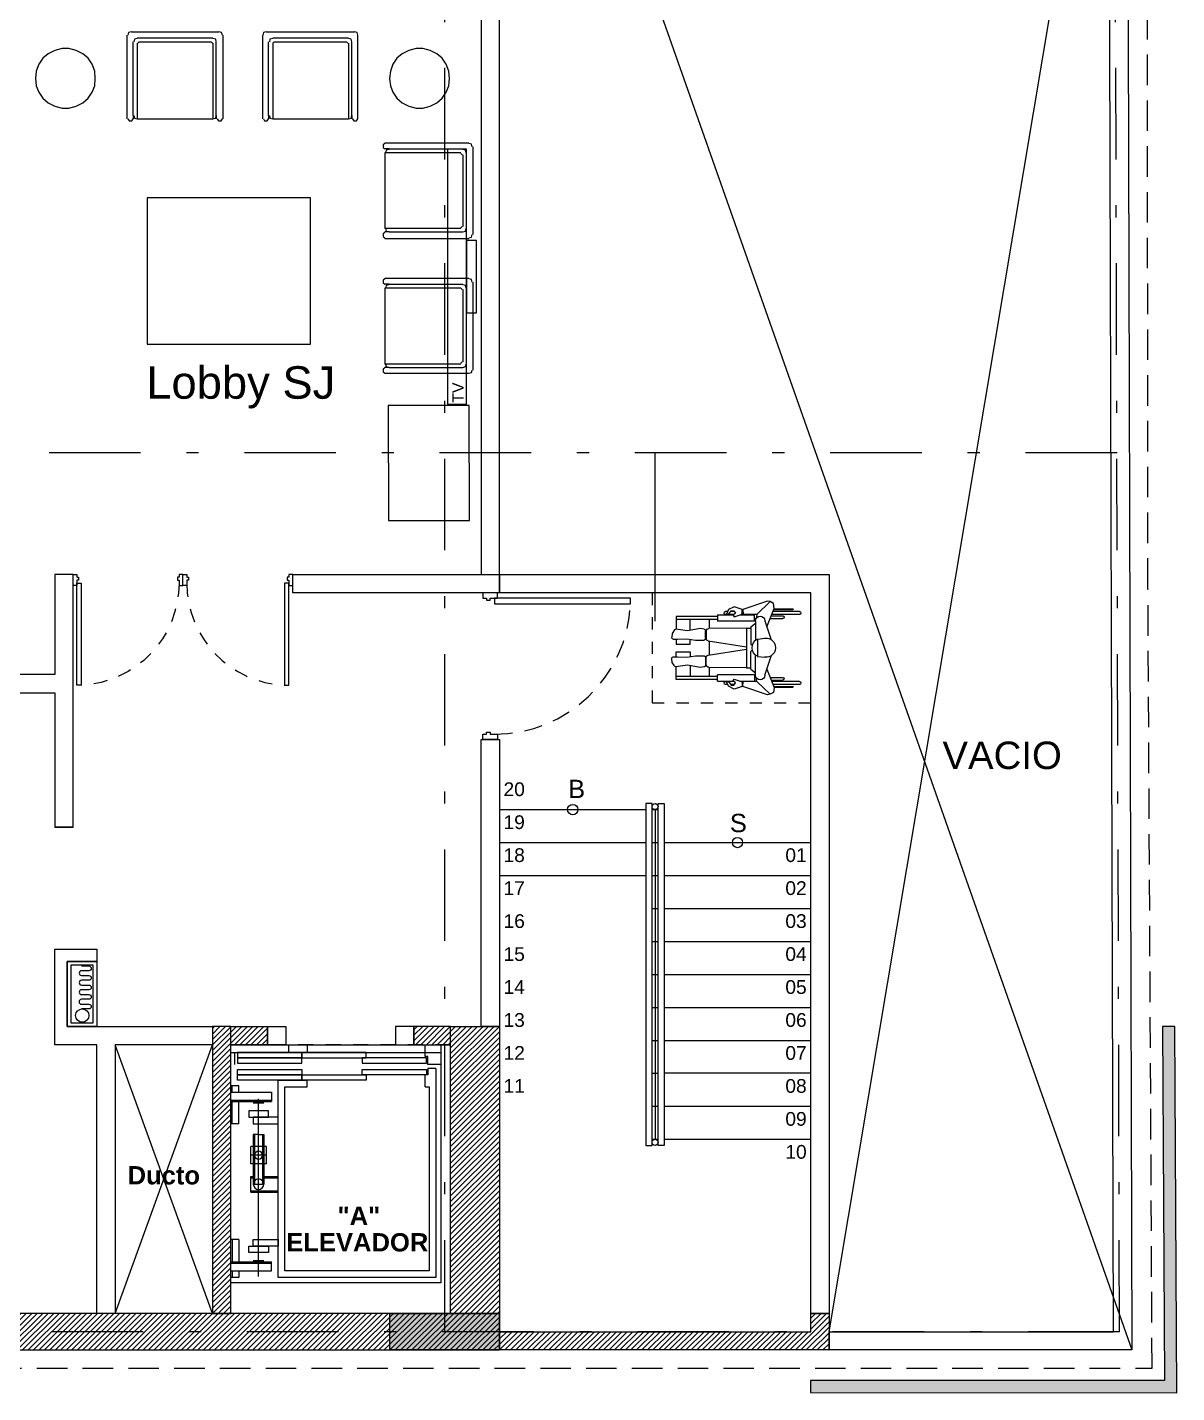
# Model space of a CAD drawing. Header units: millimetres. Extents: x -101 to 3415, y -52 to 1366.
# Drawn here: x 28.65 to 38.07, y 191.56 to 202.74 of the extents above; entities that cross this region are included whole.
import ezdxf
from ezdxf.enums import TextEntityAlignment as Align

# ---------------------------------------------------------------- set-up
doc = ezdxf.new("R2010")
doc.units = ezdxf.units.MM
for name, pattern in [('XR EJES SUPERIORES$0$DASHDOT2', [0.5, 0.25, -0.125, 0, -0.125]), ('XR LINDERO N$0$A-100a LALA IRAPUATO nave equipo$0$HIDDEN', [0.375, 0.25, -0.125]), ('XR N4$0$XR PB$0$HIDDEN', [0.375, 0.25, -0.125]), ('XR N4$0$XR PLANTA TIPO DE OFICINAS$0$CONTINUA', [0]), ('XR N4$0$XR PLANTA TIPO DE OFICINAS$0$HIDDEN', [0.375, 0.25, -0.125]), ('XR N4$0$XR PLANTA TIPO DE OFICINAS$0$HIDDEN2', [0.1875, 0.125, -0.0625])]:
    doc.linetypes.add(name, pattern=pattern)
for name, color, linetype in [('00_ARQ', 8, 'Continuous'), ('ARQ_MOBILIARIO', 8, 'Continuous'), ('Texto_Iluminación', 7, 'Continuous'), ('XR EJES SUPERIORES$0$A-EJES', 8, 'XR EJES SUPERIORES$0$DASHDOT2')]:
    doc.layers.add(name, color=color, linetype=linetype)
doc.styles.add('TÍTULO', font='arial.ttf', dxfattribs={"height": 0.19})
doc.styles.add('XR N4$0$Standard', font='arial.ttf')
doc.styles.add('XR N4$0$XR PB$0$Standard', font='arial.ttf')
doc.styles.add('XR N4$0$XR PB$0$XR PLANTA TIPO DE OFICINAS$0$TEXTO-ALB-100', font='arial.ttf', dxfattribs={"height": 0.15})
doc.styles.add('XR N4$0$XR PLANTA TIPO DE OFICINAS$0$estilo1', font='arialbd.ttf')
pattern_1 = [(45, (7.130205, 206.800287), (-0.02245064, 0.02245064), [])]
pattern_2 = [(45, (7.130196, 206.486354), (-0.02245064, 0.02245064), [])]

# ---------------------------------------------------------------- blocks, each defined once
blk = doc.blocks.new('XR EJES SUPERIORES')
at = {"layer": 'XR EJES SUPERIORES$0$A-EJES', "color": 251, "linetype": 'XR EJES SUPERIORES$0$DASHDOT2', "ltscale": 3}
for p, q in [((24.938, -14.74), (24.938, 2.657)), ((30.467, -14.74), (30.415, 2.657)), ((30.447, -7.541), (-2.865, -7.548)), ((30.467, -14.74), (-2.88, -14.741))]:
    blk.add_line(p, q, dxfattribs=at)
blk = doc.blocks.new('XR COLUMNAS SUPERIORES')
at = {"layer": '00_ARQ', "linetype": 'ByBlock'}
h = blk.add_hatch(color=256, dxfattribs=at)
h.dxf.hatch_style = 1
h.paths.add_polyline_path([(25.387, -14.89), (24.49, -14.89), (24.49, -14.59), (25.387, -14.59)])
blk.add_lwpolyline([(25.387, -14.89), (24.49, -14.89), (24.49, -14.59), (25.387, -14.59)], close=True, dxfattribs=at)
blk = doc.blocks.new('XR N4$0$XR PLANTA TIPO DE OFICINAS$0$Puerta1.00')
at = {"linetype": 'Continuous'}
for points in [[(405.3652, 465.9533), (405.3652, 466.8833), (405.3252, 466.8833), (405.3252, 465.9533)], [(405.3252, 465.8758), (405.3252, 465.9008), (405.3402, 465.9008), (405.3402, 465.9258), (405.3252, 465.9258), (405.3252, 465.9758), (405.2902, 465.9758), (405.2902, 465.8758)], [(406.2552, 465.8758), (406.2552, 465.9008), (406.2402, 465.9008), (406.2402, 465.9258), (406.2552, 465.9258), (406.2552, 465.9758), (406.2902, 465.9758), (406.2902, 465.8758)]]:
    blk.add_lwpolyline(points, close=True, dxfattribs=at)
at = {"linetype": 'XR N4$0$XR PLANTA TIPO DE OFICINAS$0$HIDDEN2'}
blk.add_arc((405.3236, 465.9527), 0.9315, 0.03827, 87.44364, dxfattribs=at)
blk = doc.blocks.new('XR N4$0$XR PLANTA TIPO DE OFICINAS$0$Ascensore-150x170')
for p, q in [((5.6124, -0.0772), (5.6124, -0.1334)), ((5.4812, -0.1522), (5.5656, -0.1522)), ((5.6124, -0.1334), (5.5656, -0.1334)), ((5.5656, -0.1334), (5.5656, -0.1522)), ((5.4812, -0.9959), (5.5281, -0.9959)), ((4.1656, -1.5397), (4.1656, -1.249)), ((4.1656, -1.249), (4.2312, -1.249)), ((4.2218, -1.5397), (4.2218, -1.249)), ((4.2312, -1.5397), (4.2312, -1.249)), ((4.7287, -1.3986), (4.7287, -1.2022)), ((4.7381, -1.3986), (4.7381, -1.2022)), ((4.8318, -1.3048), (4.8318, -1.2022)), ((4.8412, -1.3048), (4.8412, -1.2022)), ((5.3756, -1.5397), (5.3756, -1.249)), ((5.4412, -1.249), (5.3756, -1.249)), ((5.3849, -1.5397), (5.3849, -1.249)), ((5.4412, -1.5397), (5.4412, -1.249)), ((4.127, -1.3423), (5.3943, -1.3423)), ((4.2406, -1.3798), (4.2406, -1.3048)), ((5.1412, -1.3048), (4.7849, -1.3048)), ((4.7849, -1.3798), (4.7849, -1.3048)), ((5.1412, -1.3142), (4.7849, -1.3142)), ((4.9316, -1.2861), (5.0535, -1.2861)), ((4.9316, -1.2861), (4.9316, -1.3986)), ((4.9926, -1.2861), (4.9926, -1.3986)), ((5.0535, -1.2861), (5.0535, -1.3986)), ((5.1412, -1.3423), (5.1412, -1.3048)), ((5.1412, -1.3423), (5.1412, -1.3798)), ((5.3662, -1.3798), (5.3662, -1.3048)), ((4.7287, -1.3986), (4.8412, -1.3986)), ((5.1412, -1.3704), (4.7849, -1.3704)), ((5.1412, -1.3798), (4.7849, -1.3798)), ((4.8318, -1.3986), (4.8318, -1.3798)), ((4.8412, -1.3986), (4.8412, -1.3798)), ((4.9316, -1.3986), (5.0535, -1.3986)), ((4.1187, -1.4834), (4.1187, -1.5397)), ((4.1656, -1.4834), (4.1187, -1.4834)), ((4.1656, -1.5303), (4.1187, -1.5303)), ((4.3906, -1.4834), (4.2312, -1.4834)), ((4.3906, -1.5303), (4.2312, -1.5303)), ((4.3906, -1.4834), (4.3906, -1.5397)), ((5.2162, -1.4834), (5.2162, -1.5397)), ((5.2162, -1.4834), (5.3756, -1.4834)), ((5.2162, -1.5303), (5.3756, -1.5303)), ((5.4412, -1.4834), (5.4881, -1.4834)), ((5.4412, -1.5303), (5.4881, -1.5303)), ((5.4881, -1.4834), (5.4881, -1.5397)), ((5.6406, -1.5115), (5.7249, -1.5115))]:
    blk.add_line(p, q)
for points in [[(4.0812, -0.0397), (4.0812, -1.5397), (5.7249, -1.5397), (5.7249, -0.0397)], [(5.5656, -0.1428), (5.5656, -0.6022), (5.6031, -0.6022), (5.6031, -0.1428)], [(5.6874, -0.1428), (5.6874, -0.6022), (5.6499, -0.6022), (5.6499, -0.1428)], [(5.5281, -0.574), (5.5281, -1.0334), (5.5656, -1.0334), (5.5656, -0.574)], [(5.7249, -0.574), (5.7249, -1.0334), (5.6874, -1.0334), (5.6874, -0.574)], [(5.5281, -1.0334), (5.5281, -1.4928), (5.5656, -1.4928), (5.5656, -1.0334)], [(5.5656, -1.0334), (5.5656, -1.4928), (5.6031, -1.4928), (5.6031, -1.0334)], [(5.6874, -1.0334), (5.6874, -1.4928), (5.6499, -1.4928), (5.6499, -1.0334)], [(5.7249, -1.0334), (5.7249, -1.4928), (5.6874, -1.4928), (5.6874, -1.0334)], [(5.7249, -0.9959), (5.7249, -1.1272), (5.7812, -1.1272), (5.7812, -0.9959)], [(4.3437, -1.2022), (4.3437, -1.3798), (4.3906, -1.3798), (4.3906, -1.2022)], [(5.2631, -1.2022), (5.2631, -1.3798), (5.2162, -1.3798), (5.2162, -1.2022)], [(4.2968, -1.272), (4.2968, -1.4126), (4.3437, -1.4126), (4.3437, -1.272)], [(5.3099, -1.272), (5.3099, -1.4126), (5.2631, -1.4126), (5.2631, -1.272)]]:
    blk.add_lwpolyline(points, close=True)
for points in [[(5.6124, -0.0772), (5.5281, -0.0772), (4.1187, -0.0772), (4.1187, -1.2022), (5.5281, -1.2022), (5.5281, -0.9959)], [(5.6406, -0.1334), (5.6968, -0.1334), (5.6968, -0.1522), (5.7812, -0.1522), (5.7812, -0.0397), (5.6406, -0.0397), (5.6406, -0.1334)], [(5.4812, -0.1522), (5.4812, -0.124), (4.1656, -0.124), (4.1656, -1.1553), (5.4812, -1.1553), (5.4812, -0.9959)]]:
    blk.add_lwpolyline(points)
for centre, radius in [((4.7849, -1.3423), 0.0375), ((4.9926, -1.3423), 0.0281)]:
    blk.add_circle(centre, radius)
blk = doc.blocks.new('XR N4$0$XR PB$0$XR PLANTA TIPO DE OFICINAS$0$XREF PLANTA BAJA$0$XREF SOTANO 1$0$sn_dis_pl')
at = {"linetype": 'Continuous'}
for p, q in [((-0.544, 1.021), (-0.52, 1.021)), ((-0.544, 0.684), (-0.544, 1.021)), ((-0.52, 1.021), (-0.439, 1.021)), ((-0.52, 0.684), (-0.52, 1.021)), ((-0.428, 0.929), (-0.44, 1.024)), ((-0.434, 1.036), (-0.405, 1.055)), ((-0.405, 1.055), (-0.374, 1.058)), ((-0.36, 1.01), (-0.362, 0.935)), ((-0.36, 1.046), (-0.36, 1.01)), ((-0.36, 1.021), (-0.317, 1.021)), ((-0.317, 1.021), (-0.317, 0.907)), ((-0.256, 1.021), (-0.256, 0.907)), ((-0.213, 1.021), (-0.256, 1.021)), ((-0.213, 1.046), (-0.213, 1.01)), ((-0.213, 1.01), (-0.211, 0.935)), ((-0.168, 1.055), (-0.199, 1.058)), ((-0.139, 1.036), (-0.168, 1.055)), ((-0.145, 0.929), (-0.133, 1.024)), ((-0.053, 1.021), (-0.134, 1.021)), ((-0.029, 1.021), (-0.053, 1.021)), ((-0.053, 0.684), (-0.053, 1.021)), ((-0.029, 0.684), (-0.029, 1.021)), ((-0.433, 0.907), (-0.52, 0.907)), ((-0.445, 0.826), (-0.428, 0.929)), ((-0.362, 0.935), (-0.35, 0.862)), ((-0.317, 0.907), (-0.355, 0.907)), ((-0.256, 0.907), (-0.218, 0.907)), ((-0.211, 0.935), (-0.223, 0.862)), ((-0.128, 0.826), (-0.145, 0.929)), ((-0.14, 0.907), (-0.053, 0.907)), ((-0.44, 0.791), (-0.445, 0.826)), ((-0.351, 0.792), (-0.352, 0.788)), ((-0.35, 0.862), (-0.351, 0.792)), ((-0.223, 0.862), (-0.222, 0.792)), ((-0.222, 0.792), (-0.221, 0.788)), ((-0.133, 0.791), (-0.128, 0.826)), ((-0.557, 0.684), (-0.557, 0.554)), ((-0.557, 0.684), (-0.507, 0.684)), ((-0.52, 0.752), (-0.445, 0.752)), ((-0.507, 0.38), (-0.507, 0.684)), ((-0.448, 0.444), (-0.445, 0.755)), ((-0.364, 0.78), (-0.428, 0.78)), ((-0.425, 0.775), (-0.365, 0.776)), ((-0.344, 0.759), (-0.297, 0.444)), ((-0.343, 0.752), (-0.23, 0.752)), ((-0.229, 0.759), (-0.276, 0.444)), ((-0.209, 0.78), (-0.145, 0.78)), ((-0.148, 0.775), (-0.208, 0.776)), ((-0.125, 0.444), (-0.128, 0.755)), ((-0.128, 0.752), (-0.053, 0.752)), ((-0.016, 0.684), (-0.066, 0.684)), ((-0.066, 0.38), (-0.066, 0.684)), ((-0.016, 0.684), (-0.016, 0.554)), ((-0.624, 0.546), (-0.601, 0.592)), ((-0.601, 0.592), (-0.564, 0.608)), ((-0.562, 0.594), (-0.591, 0.572)), ((-0.591, 0.572), (-0.59, 0.548)), ((-0.585, 0.599), (-0.585, 0.616)), ((-0.585, 0.545), (-0.585, 0.576)), ((-0.564, 0.608), (-0.562, 0.594)), ((-0.561, 0.549), (-0.561, 0.616)), ((-0.012, 0.549), (-0.012, 0.616)), ((-0.009, 0.608), (-0.011, 0.594)), ((-0.011, 0.594), (0.018, 0.572)), ((0.027, 0.592), (-0.009, 0.608)), ((0.012, 0.599), (0.012, 0.616)), ((0.012, 0.545), (0.012, 0.576)), ((0.018, 0.572), (0.017, 0.548)), ((0.051, 0.546), (0.027, 0.592)), ((-0.67, 0.273), (-0.601, 0.474)), ((-0.601, 0.482), (-0.624, 0.546)), ((-0.564, 0.48), (-0.601, 0.482)), ((-0.601, 0.474), (-0.561, 0.473)), ((-0.59, 0.548), (-0.573, 0.535)), ((-0.573, 0.535), (-0.556, 0.555)), ((-0.542, 0.545), (-0.564, 0.48)), ((-0.561, 0.36), (-0.561, 0.488)), ((-0.557, 0.5), (-0.557, 0.38)), ((-0.556, 0.555), (-0.542, 0.545)), ((-0.017, 0.555), (-0.031, 0.545)), ((-0.031, 0.545), (-0.009, 0.48)), ((0, 0.535), (-0.017, 0.555)), ((-0.016, 0.5), (-0.016, 0.38)), ((-0.012, 0.36), (-0.012, 0.488)), ((0.028, 0.474), (-0.012, 0.473)), ((-0.009, 0.48), (0.028, 0.482)), ((0.017, 0.548), (0, 0.535)), ((0.028, 0.482), (0.051, 0.546)), ((0.097, 0.273), (0.028, 0.474)), ((-0.666, 0.251), (-0.561, 0.36)), ((-0.561, 0.36), (-0.529, 0.366)), ((-0.507, 0.38), (-0.557, 0.38)), ((-0.51, 0.371), (-0.35, 0.371)), ((-0.461, 0.41), (-0.489, 0.371)), ((-0.461, 0.41), (-0.314, 0.41)), ((-0.448, 0.444), (-0.448, 0.41)), ((-0.448, 0.444), (-0.125, 0.444)), ((-0.359, 0.356), (-0.367, 0.291)), ((-0.359, 0.356), (-0.218, 0.356)), ((-0.307, 0.398), (-0.314, 0.41)), ((-0.266, 0.398), (-0.259, 0.41)), ((-0.112, 0.41), (-0.259, 0.41)), ((-0.063, 0.371), (-0.223, 0.371)), ((-0.218, 0.356), (-0.211, 0.291)), ((-0.125, 0.444), (-0.125, 0.41)), ((-0.112, 0.41), (-0.084, 0.371)), ((-0.066, 0.38), (-0.016, 0.38)), ((-0.012, 0.36), (-0.044, 0.366)), ((0.093, 0.251), (-0.012, 0.36)), ((-0.666, 0.251), (-0.67, 0.273)), ((-0.651, 0.225), (-0.666, 0.251)), ((-0.609, 0.218), (-0.651, 0.225)), ((-0.461, 0.28), (-0.609, 0.218)), ((-0.585, 0.012), (-0.585, 0.228)), ((-0.561, 0.012), (-0.561, 0.238)), ((-0.549, 0.243), (-0.549, 0.148)), ((-0.527, 0.252), (-0.527, 0.148)), ((-0.51, 0.296), (-0.354, 0.244)), ((-0.063, 0.296), (-0.219, 0.244)), ((-0.112, 0.28), (0.036, 0.218)), ((-0.046, 0.252), (-0.046, 0.148)), ((-0.024, 0.243), (-0.024, 0.148)), ((-0.012, 0.012), (-0.012, 0.238)), ((0.012, 0.012), (0.012, 0.228)), ((0.036, 0.218), (0.078, 0.225)), ((0.078, 0.225), (0.093, 0.251)), ((0.093, 0.251), (0.097, 0.273)), ((-0.607, 0.218), (-0.607, 0.065)), ((-0.602, 0.22), (-0.602, 0.065)), ((0.029, 0.22), (0.029, 0.065)), ((0.033, 0.218), (0.033, 0.065))]:
    blk.add_line(p, q, dxfattribs=at)
for centre, radius, start, end in [((-0.428, 1.026), 0.0123, 121.7078, 187.2641), ((-0.372, 1.046), 0.0123, 0.7644, 95.9609), ((-0.201, 1.046), 0.0123, 84.0391, 179.2356), ((-0.145, 1.026), 0.0123, 352.7359, 58.2922), ((-0.428, 0.792), 0.0123, 187.318, 270), ((-0.364, 0.792), 0.0123, 270, 341.0652), ((-0.209, 0.792), 0.0123, 198.9348, 270), ((-0.145, 0.792), 0.0123, 270, 352.682), ((-0.425, 0.755), 0.0204, 91.0603, 179.4667), ((-0.365, 0.756), 0.0204, 8.521, 91.0603), ((-0.208, 0.756), 0.0204, 88.9397, 171.479), ((-0.149, 0.755), 0.0204, 0.5333, 88.9397), ((-0.573, 0.616), 0.0123, 0, 180), ((0, 0.616), 0.0123, 0, 180), ((-0.51, 0.333), 0.0374, 90, 270), ((-0.289, 0.322), 0.0782, 25.8604, 154.1396), ((-0.063, 0.333), 0.0374, 270, 90), ((-0.289, 0.285), 0.0782, 171.4259, 8.5741), ((-0.538, 0.148), 0.011, 180, 360), ((-0.035, 0.148), 0.011, 180, 0), ((-0.604, 0.065), 0.00204, 180, 0), ((-0.573, 0.012), 0.0123, 180, 0), ((0, 0.012), 0.0123, 180, 0), ((0.031, 0.065), 0.00204, 180, 0)]:
    blk.add_arc(centre, radius, start, end, dxfattribs=at)

msp = doc.modelspace()

# ---------------------------------------------------------------- hatches: boundary and pattern name
at = {"layer": '00_ARQ', "ltscale": 2}
h = msp.add_hatch(dxfattribs=at)
h.set_pattern_fill('LINE', color=8, scale=0.01, angle=45, style=0)
h.set_pattern_definition(pattern_1)
h.paths.add_polyline_path([(30.315, 192.21), (30.315, 194.56), (30.165, 194.56), (30.165, 192.21)])
h = msp.add_hatch(dxfattribs=at)
h.set_pattern_fill('LINE', color=8, scale=0.01, angle=45, style=0)
h.set_pattern_definition(pattern_2)
h.paths.add_polyline_path([(30.616, 194.41), (30.315, 194.41), (30.315, 194.56), (30.616, 194.56)])
h = msp.add_hatch(dxfattribs=at)
h.set_pattern_fill('LINE', color=8, scale=0.01, angle=45, style=0)
h.set_pattern_definition(pattern_2)
h.paths.add_polyline_path([(31.816, 194.41), (32.117, 194.41), (32.117, 194.56), (31.816, 194.56)])
h = msp.add_hatch(dxfattribs=at)
h.set_pattern_fill('LINE', color=8, scale=0.01, angle=45, style=0)
h.set_pattern_definition(pattern_1)
h.paths.add_polyline_path([(32.517, 194.56), (32.517, 192.21), (32.117, 192.21), (32.117, 194.56)])
at = {"layer": '00_ARQ'}
msp.add_hatch(color=256, dxfattribs=at).paths.add_polyline_path([(37.949, 194.56), (37.965, 191.66), (35.065, 191.661), (35.065, 191.561), (38.065, 191.56), (38.049, 194.56)])
h = msp.add_hatch(dxfattribs=at)
h.set_pattern_fill('ANSI31', color=8, scale=0.01)
h.set_pattern_definition(pattern_1)
h.paths.add_polyline_path([(32.517, 192.21), (11.907, 192.21), (11.907, 191.91), (32.517, 191.91)])
h = msp.add_hatch(dxfattribs=at)
h.set_pattern_fill('ANSI31', color=8, scale=0.01)
h.set_pattern_definition(pattern_1)
h.paths.add_polyline_path([(32.517, 192.06), (35.067, 192.06), (35.067, 192.21), (35.217, 192.21), (35.217, 191.91), (32.517, 191.91)])

# ---------------------------------------------------------------- linework, layer by layer
at = {"layer": '00_ARQ', "linetype": 'Continuous'}
for p, q in [((32.517, 206.607), (37.698, 191.91)), ((35.217, 192.06), (37.656, 206.607))]:
    msp.add_line(p, q, dxfattribs=at)
at = {"layer": '00_ARQ'}
for p, q in [((32.517, 196.336), (33.717, 196.336)), ((33.767, 196.336), (33.817, 196.336)), ((33.792, 196.336), (33.792, 193.636)), ((32.517, 196.066), (33.717, 196.066)), ((33.767, 196.066), (33.817, 196.066)), ((33.867, 196.066), (35.067, 196.066)), ((32.517, 195.796), (33.717, 195.796)), ((33.767, 195.796), (33.817, 195.796)), ((33.867, 195.796), (35.067, 195.796)), ((33.767, 195.526), (33.817, 195.526)), ((33.867, 195.526), (35.067, 195.526)), ((33.767, 195.256), (33.817, 195.256)), ((33.867, 195.256), (35.067, 195.256)), ((33.767, 194.986), (33.817, 194.986)), ((33.867, 194.986), (35.067, 194.986)), ((33.767, 194.716), (33.817, 194.716)), ((33.867, 194.716), (35.067, 194.716)), ((33.767, 194.446), (33.817, 194.446)), ((33.867, 194.446), (35.067, 194.446)), ((33.767, 194.176), (33.817, 194.176)), ((35.067, 194.176), (33.867, 194.176)), ((33.767, 193.906), (33.817, 193.906)), ((33.867, 193.906), (35.067, 193.906)), ((33.767, 193.636), (33.817, 193.636)), ((33.767, 193.636), (33.817, 193.636)), ((33.867, 193.636), (35.067, 193.636))]:
    msp.add_line(p, q, dxfattribs=at)
at = {"layer": '00_ARQ', "ltscale": 2}
for p, q in [((29.024, 196.193), (28.874, 196.193)), ((30.315, 194.41), (32.117, 194.41))]:
    msp.add_line(p, q, dxfattribs=at)
at = {"layer": '00_ARQ', "ltscale": 0.8}
for p, q in [((30.165, 192.21), (29.368, 194.41)), ((29.368, 192.21), (30.165, 194.41))]:
    msp.add_line(p, q, dxfattribs=at)
at = {"layer": '00_ARQ', "linetype": 'XR N4$0$XR PLANTA TIPO DE OFICINAS$0$HIDDEN', "ltscale": 0.5}
msp.add_line((32.117, 194.41), (30.315, 194.41), dxfattribs=at)
at = {"layer": '00_ARQ', "ltscale": 3}
msp.add_line((29.215, 192.792), (29.215, 192.21), dxfattribs=at)
at = {"layer": '00_ARQ', "linetype": 'XR LINDERO N$0$A-100a LALA IRAPUATO nave equipo$0$HIDDEN'}
msp.add_lwpolyline([(7.099, 191.76), (13.895, 191.762), (26.852, 191.762), (37.864, 191.76), (37.83, 198.144), (37.821, 206.757), (26.435, 206.765), (17.162, 206.769), (9.673, 206.772), (7.13, 206.8), (7.099, 191.76)], dxfattribs=at)
at = {"layer": '00_ARQ', "ltscale": 2}
for points in [[(35.217, 192.06), (37.547, 192.06), (37.506, 206.457), (32.517, 206.457), (32.517, 206.607), (37.656, 206.607), (37.698, 191.91), (35.217, 191.91)], [(30.824, 198.261), (32.517, 198.261), (32.517, 198.111), (30.824, 198.111)], [(32.517, 198.261), (35.217, 198.261), (35.217, 192.21), (35.067, 192.21), (35.067, 198.111), (32.517, 198.111)], [(32.517, 194.56), (32.367, 194.56), (32.367, 196.91), (32.367, 196.91), (32.367, 196.91), (32.517, 196.91)], [(29.218, 192.21), (29.218, 194.41), (28.874, 194.41), (28.874, 195.193), (29.218, 195.193), (29.218, 195.093), (28.974, 195.093), (28.974, 194.56), (30.165, 194.56), (30.165, 194.56), (30.165, 194.56), (30.165, 194.41), (29.368, 194.41), (29.368, 192.21)], [(30.315, 192.21), (30.315, 194.56), (30.165, 194.56), (30.165, 192.21)], [(30.616, 194.41), (30.315, 194.41), (30.315, 194.56), (30.616, 194.56)], [(30.616, 194.56), (30.766, 194.56), (30.766, 194.41), (30.616, 194.41)], [(31.816, 194.56), (31.666, 194.56), (31.666, 194.41), (31.816, 194.41)], [(31.816, 194.41), (32.117, 194.41), (32.117, 194.56), (31.816, 194.56)]]:
    msp.add_lwpolyline(points, close=True, dxfattribs=at)
at = {"layer": '00_ARQ'}
for points in [[(32.517, 206.307), (32.367, 206.307), (32.367, 198.261), (32.517, 198.261)], [(37.949, 194.56), (37.965, 191.66), (35.065, 191.661), (35.065, 191.561), (38.065, 191.56), (38.049, 194.56)], [(32.517, 192.21), (11.907, 192.21), (11.907, 191.91), (32.517, 191.91)], [(32.517, 192.06), (35.067, 192.06), (35.067, 192.21), (35.217, 192.21), (35.217, 191.91), (32.517, 191.91)]]:
    msp.add_lwpolyline(points, close=True, dxfattribs=at)
at = {"layer": '00_ARQ', "ltscale": 2}
for points in [[(33.792, 197.88), (33.792, 199.26)], [(26.342, 194.06), (26.342, 197.293), (28.874, 197.293), (28.874, 196.193), (29.024, 196.193), (29.024, 198.261), (28.874, 198.261), (28.874, 197.443), (26.192, 197.443), (26.192, 192.21), (26.342, 192.21), (26.342, 193.91), (27.974, 193.91), (27.974, 196.293), (27.824, 196.293), (27.824, 194.06), (26.342, 194.06)], [(32.517, 194.56), (32.517, 192.21), (32.117, 192.21), (32.117, 194.56), (32.517, 194.56)]]:
    msp.add_lwpolyline(points, dxfattribs=at)
at = {"layer": '00_ARQ', "linetype": 'XR N4$0$XR PB$0$HIDDEN', "ltscale": 0.25}
msp.add_lwpolyline([(33.767, 198.111), (33.767, 197.211), (35.067, 197.211), (35.067, 197.211)], dxfattribs=at)
at = {"layer": '00_ARQ', "linetype": 'Continuous'}
for points in [[(33.717, 193.586), (33.767, 193.586), (33.767, 196.386), (33.717, 196.386), (33.717, 193.586)], [(33.867, 196.386), (33.867, 193.586), (33.817, 193.586), (33.817, 196.386), (33.867, 196.386)]]:
    msp.add_lwpolyline(points, dxfattribs=at)
at = {"layer": '00_ARQ', "linetype": 'XR N4$0$XR PLANTA TIPO DE OFICINAS$0$CONTINUA'}
for points in [[(28.974, 195.093), (29.218, 195.093), (29.218, 194.56), (28.974, 194.56)], [(29.188, 195.063), (29.004, 195.063), (29.004, 194.59), (29.188, 194.59)]]:
    msp.add_lwpolyline(points, close=True, dxfattribs=at)
msp.add_lwpolyline([(29.093, 195.055), (29.153, 195.055, -1), (29.153, 195.016), (29.093, 195.016, 1), (29.093, 194.977), (29.153, 194.977, -1), (29.153, 194.938), (29.093, 194.938, 1), (29.093, 194.899), (29.153, 194.899, -1), (29.153, 194.86), (29.093, 194.86, 1), (29.093, 194.821), (29.153, 194.821, -1), (29.153, 194.782), (29.093, 194.782, 1), (29.093, 194.742), (29.153, 194.742, -1), (29.153, 194.703), (29.093, 194.703)], format="xyb", dxfattribs=at)
at = {"layer": '00_ARQ'}
msp.add_lwpolyline([(35.065, 191.561), (38.065, 191.56), (38.049, 194.56)], dxfattribs=at)
for centre in [(33.117, 196.336), (34.467, 196.066)]:
    msp.add_circle(centre, 0.0423, dxfattribs=at)
at = {"layer": '00_ARQ', "linetype": 'Continuous'}
for centre in [(33.792, 196.361), (33.792, 193.611)]:
    msp.add_circle(centre, 0.025, dxfattribs=at)
at = {"layer": '00_ARQ', "linetype": 'XR N4$0$XR PLANTA TIPO DE OFICINAS$0$CONTINUA'}
msp.add_circle((29.099, 194.649), 0.0543, dxfattribs=at)
at = {"layer": 'ARQ_MOBILIARIO'}
for p, q in [((29.468, 201.993), (29.468, 202.679)), ((29.479, 202.701), (29.473, 202.679)), ((29.501, 202.706), (29.479, 202.701)), ((29.501, 202.706), (30.219, 202.706)), ((29.528, 202.646), (29.522, 202.625)), ((29.55, 202.652), (29.528, 202.646)), ((29.55, 202.657), (30.17, 202.657)), ((30.192, 202.646), (30.17, 202.652)), ((30.197, 202.625), (30.192, 202.646)), ((30.241, 202.701), (30.219, 202.706)), ((30.247, 202.679), (30.241, 202.701)), ((30.252, 201.993), (30.252, 202.679)), ((30.583, 202.701), (30.577, 202.679)), ((30.577, 201.993), (30.577, 202.679)), ((30.605, 202.706), (30.583, 202.701)), ((30.605, 202.706), (31.329, 202.706)), ((30.637, 202.646), (30.632, 202.625)), ((30.659, 202.652), (30.637, 202.646)), ((30.659, 202.657), (31.279, 202.657)), ((31.301, 202.646), (31.279, 202.652)), ((31.307, 202.625), (31.301, 202.646)), ((31.35, 202.701), (31.329, 202.706)), ((31.356, 202.679), (31.35, 202.701)), ((31.356, 201.993), (31.356, 202.679)), ((28.82, 202.527), (28.776, 202.489)), ((28.874, 202.554), (28.82, 202.527)), ((28.934, 202.57), (28.874, 202.554)), ((28.989, 202.57), (28.934, 202.57)), ((29.049, 202.554), (28.989, 202.57)), ((29.103, 202.527), (29.049, 202.554)), ((29.147, 202.489), (29.103, 202.527)), ((29.517, 202.02), (29.517, 202.625)), ((29.55, 202.614), (29.55, 201.993)), ((29.566, 202.625), (29.555, 202.614)), ((29.566, 202.625), (30.154, 202.625)), ((30.165, 202.614), (30.154, 202.625)), ((30.17, 202.614), (30.17, 201.993)), ((30.197, 202.02), (30.197, 202.625)), ((30.626, 202.02), (30.626, 202.625)), ((30.67, 202.625), (30.659, 202.614)), ((30.659, 202.614), (30.659, 201.993)), ((30.67, 202.625), (31.263, 202.625)), ((31.274, 202.614), (31.263, 202.625)), ((31.279, 202.614), (31.279, 201.993)), ((31.307, 202.02), (31.307, 202.625)), ((31.721, 202.527), (31.677, 202.489)), ((31.775, 202.554), (31.721, 202.527)), ((31.835, 202.57), (31.775, 202.554)), ((31.889, 202.57), (31.835, 202.57)), ((31.949, 202.554), (31.889, 202.57)), ((32.004, 202.527), (31.949, 202.554)), ((32.047, 202.489), (32.004, 202.527)), ((28.744, 202.44), (28.722, 202.385)), ((28.776, 202.489), (28.744, 202.44)), ((29.179, 202.44), (29.147, 202.489)), ((29.201, 202.385), (29.179, 202.44)), ((31.644, 202.44), (31.623, 202.385)), ((31.677, 202.489), (31.644, 202.44)), ((32.08, 202.44), (32.047, 202.489)), ((32.102, 202.385), (32.08, 202.44)), ((28.722, 202.385), (28.717, 202.325)), ((28.717, 202.325), (28.722, 202.265)), ((28.717, 202.325), (28.717, 202.325)), ((29.206, 202.325), (29.201, 202.385)), ((29.201, 202.265), (29.206, 202.325)), ((31.623, 202.385), (31.617, 202.325)), ((31.617, 202.325), (31.623, 202.265)), ((31.617, 202.325), (31.617, 202.325)), ((32.107, 202.325), (32.102, 202.385)), ((32.102, 202.265), (32.107, 202.325)), ((28.722, 202.265), (28.744, 202.211)), ((28.744, 202.211), (28.776, 202.162)), ((29.147, 202.162), (29.179, 202.211)), ((29.179, 202.211), (29.201, 202.265)), ((31.623, 202.265), (31.644, 202.211)), ((31.644, 202.211), (31.677, 202.162)), ((32.047, 202.162), (32.08, 202.211)), ((32.08, 202.211), (32.102, 202.265)), ((28.776, 202.162), (28.82, 202.124)), ((28.82, 202.124), (28.874, 202.096)), ((28.874, 202.096), (28.934, 202.08)), ((28.934, 202.08), (28.989, 202.08)), ((28.989, 202.08), (29.049, 202.096)), ((29.049, 202.096), (29.103, 202.124)), ((29.103, 202.124), (29.147, 202.162)), ((31.677, 202.162), (31.721, 202.124)), ((31.721, 202.124), (31.775, 202.096)), ((31.775, 202.096), (31.835, 202.08)), ((31.835, 202.08), (31.889, 202.08)), ((31.889, 202.08), (31.949, 202.096)), ((31.949, 202.096), (32.004, 202.124)), ((32.004, 202.124), (32.047, 202.162)), ((29.473, 201.993), (29.484, 201.977)), ((29.484, 201.977), (29.506, 201.977)), ((29.506, 201.977), (29.517, 201.993)), ((29.517, 202.02), (29.517, 201.993)), ((29.522, 202.02), (29.528, 201.998)), ((29.528, 201.998), (29.55, 201.993)), ((29.55, 201.993), (30.17, 201.993)), ((30.17, 201.993), (30.192, 201.998)), ((30.192, 201.998), (30.197, 202.02)), ((30.197, 202.02), (30.197, 201.993)), ((30.203, 201.993), (30.214, 201.977)), ((30.214, 201.977), (30.236, 201.977)), ((30.236, 201.977), (30.247, 201.993)), ((30.583, 201.993), (30.593, 201.977)), ((30.593, 201.977), (30.615, 201.977)), ((30.615, 201.977), (30.626, 201.993)), ((30.626, 202.02), (30.626, 201.993)), ((30.632, 202.02), (30.637, 201.998)), ((30.637, 201.998), (30.659, 201.993)), ((30.659, 201.993), (31.279, 201.993)), ((31.279, 201.993), (31.301, 201.998)), ((31.301, 201.998), (31.307, 202.02)), ((31.307, 202.02), (31.307, 201.993)), ((31.312, 201.993), (31.323, 201.977)), ((31.323, 201.977), (31.345, 201.977)), ((31.345, 201.977), (31.356, 201.993)), ((31.579, 201.792), (31.563, 201.781)), ((31.563, 201.781), (31.563, 201.759)), ((31.563, 201.759), (31.579, 201.748)), ((31.579, 201.797), (32.265, 201.797)), ((31.612, 201.748), (31.579, 201.748)), ((31.59, 201.737), (31.584, 201.715)), ((31.612, 201.743), (31.59, 201.737)), ((31.612, 201.748), (32.216, 201.748)), ((32.238, 201.737), (32.216, 201.743)), ((32.244, 201.715), (32.238, 201.737)), ((32.287, 201.786), (32.265, 201.792)), ((32.292, 201.764), (32.287, 201.786)), ((32.298, 201.764), (32.298, 201.046)), ((31.579, 201.715), (31.579, 201.095)), ((32.2, 201.715), (31.579, 201.715)), ((32.211, 201.699), (32.2, 201.71)), ((32.216, 201.699), (32.216, 201.111)), ((32.244, 201.715), (32.244, 201.095)), ((32.2, 201.095), (31.579, 201.095)), ((31.612, 201.067), (31.579, 201.067)), ((31.584, 201.095), (31.59, 201.073)), ((31.59, 201.073), (31.612, 201.067)), ((31.612, 201.067), (32.216, 201.067)), ((32.2, 201.1), (32.211, 201.111)), ((32.216, 201.067), (32.238, 201.073)), ((32.238, 201.073), (32.244, 201.095)), ((31.579, 201.062), (31.563, 201.051)), ((31.563, 201.051), (31.563, 201.029)), ((31.563, 201.029), (31.579, 201.018)), ((31.579, 201.013), (32.265, 201.013)), ((32.265, 201.018), (32.287, 201.024)), ((32.287, 201.024), (32.292, 201.046)), ((31.579, 200.682), (31.563, 200.671)), ((31.563, 200.671), (31.563, 200.65)), ((31.563, 200.65), (31.579, 200.639)), ((31.579, 200.688), (32.265, 200.688)), ((31.612, 200.639), (31.579, 200.639)), ((31.59, 200.628), (31.584, 200.606)), ((31.612, 200.633), (31.59, 200.628)), ((31.612, 200.639), (32.216, 200.639)), ((32.238, 200.628), (32.216, 200.633)), ((32.244, 200.606), (32.238, 200.628)), ((32.287, 200.677), (32.265, 200.682)), ((32.292, 200.655), (32.287, 200.677)), ((32.298, 200.655), (32.298, 199.936)), ((31.579, 200.606), (31.579, 199.985)), ((32.2, 200.606), (31.579, 200.606)), ((32.211, 200.595), (32.2, 200.606)), ((32.216, 200.595), (32.216, 200.002)), ((32.244, 200.606), (32.244, 199.985)), ((31.579, 199.953), (31.563, 199.942)), ((32.2, 199.985), (31.579, 199.985)), ((31.612, 199.958), (31.579, 199.958)), ((31.584, 199.985), (31.59, 199.964)), ((31.59, 199.964), (31.612, 199.958)), ((31.612, 199.958), (32.216, 199.958)), ((32.2, 199.991), (32.211, 200.002)), ((32.216, 199.958), (32.238, 199.964)), ((32.238, 199.964), (32.244, 199.985)), ((31.563, 199.942), (31.563, 199.92)), ((31.563, 199.92), (31.579, 199.909)), ((31.579, 199.909), (32.265, 199.909)), ((32.265, 199.909), (32.287, 199.915)), ((32.287, 199.915), (32.292, 199.936))]:
    msp.add_line(p, q, dxfattribs=at)
for points in [[(30.969, 200.147), (30.969, 201.345), (29.63, 201.345), (29.63, 200.147), (29.63, 200.147)], [(32.269, 199.646), (31.605, 199.646), (31.608, 198.703), (32.272, 198.703), (32.272, 198.703)]]:
    msp.add_lwpolyline(points, close=True, dxfattribs=at)
at = {"layer": 'Texto_Iluminación', "ltscale": 0.3}
for points in [[(32.246, 199.656), (32.246, 201.744), (32.092, 201.744), (32.092, 199.656)], [(32.246, 200.996), (32.246, 200.405), (32.329, 200.405), (32.329, 200.996)]]:
    msp.add_lwpolyline(points, close=True, dxfattribs=at)

# ---------------------------------------------------------------- block references
at = {"layer": '00_ARQ'}
for name in ['XR EJES SUPERIORES', 'XR COLUMNAS SUPERIORES']:
    msp.add_blockref(name, (7.13, 206.8), dxfattribs=at)
at = {"layer": '00_ARQ', "extrusion": (0, 0, -1), "rotation": 180}
for p, xscale, yscale, zscale in [((335.738, 617.549), 0.9000000533275636, 0.9000000533275636, -0.9000000533275637), ((-395.585, 617.549), -0.9000000533275667, 0.900000053327564, -0.9000000533275667)]:
    msp.add_blockref('XR N4$0$XR PLANTA TIPO DE OFICINAS$0$Puerta1.00', p, dxfattribs=dict(at, xscale=xscale, yscale=yscale, zscale=zscale))
at = {"layer": '00_ARQ', "color": 4, "xscale": 1.20000000000033, "yscale": 1.20000000000033, "zscale": 1.20000000000033, "rotation": 270}
msp.add_blockref('XR N4$0$XR PLANTA TIPO DE OFICINAS$0$Puerta1.00', (-526.669, 684.459), dxfattribs=at)
at = {"layer": '00_ARQ', "xscale": -1, "rotation": 90.00000169599183}
msp.add_blockref('XR N4$0$XR PB$0$XR PLANTA TIPO DE OFICINAS$0$XREF PLANTA BAJA$0$XREF SOTANO 1$0$sn_dis_pl', (34.986, 197.373), dxfattribs=at)
at = {"layer": '00_ARQ', "ltscale": 3, "extrusion": (0, 0, -1), "xscale": 1.147058759205947, "yscale": 1.147058759205947, "zscale": -1.147058759205947, "rotation": 90}
msp.add_blockref('XR N4$0$XR PLANTA TIPO DE OFICINAS$0$Ascensore-150x170', (-32.083, 187.779), dxfattribs=at)

# ---------------------------------------------------------------- texts
at = {"layer": '00_ARQ', "ltscale": 0.3, "style": 'TÍTULO'}
msp.add_text('Lobby SJ', height=0.266, dxfattribs=at).set_placement((29.623, 199.701, 1.014))
at = {"layer": '00_ARQ', "style": 'XR N4$0$XR PLANTA TIPO DE OFICINAS$0$estilo1'}
for s, p in [('Ducto', (29.767, 193.266)), ('"A"', (31.365, 192.934)), ('ELEVADOR', (31.352, 192.717))]:
    msp.add_text(s, height=0.15, dxfattribs=at).set_placement(p, align=Align.CENTER)
at = {"layer": '00_ARQ'}
for s, width, insert, char_height, attachment_point, style in [('VACIO', 2.35208, (36.635, 196.779), 0.225, 5, 'XR N4$0$Standard'), ('20', 0.21412, (32.55, 196.559), 0.1125, 1, 'XR N4$0$XR PB$0$Standard'), ('19', 0.21412, (32.55, 196.289), 0.1125, 1, 'XR N4$0$XR PB$0$Standard'), ('18', 0.21412, (32.55, 196.019), 0.1125, 1, 'XR N4$0$XR PB$0$Standard'), ('01', 0.21412, (34.859, 196.019), 0.1125, 1, 'XR N4$0$XR PB$0$Standard'), ('17', 0.21412, (32.55, 195.749), 0.1125, 1, 'XR N4$0$XR PB$0$Standard'), ('02', 0.21412, (34.859, 195.749), 0.1125, 1, 'XR N4$0$XR PB$0$Standard'), ('16', 0.21412, (32.55, 195.479), 0.1125, 1, 'XR N4$0$XR PB$0$Standard'), ('03', 0.21412, (34.859, 195.479), 0.1125, 1, 'XR N4$0$XR PB$0$Standard'), ('15', 0.21412, (32.55, 195.209), 0.1125, 1, 'XR N4$0$XR PB$0$Standard'), ('04', 0.21412, (34.859, 195.209), 0.1125, 1, 'XR N4$0$XR PB$0$Standard'), ('14', 0.21412, (32.55, 194.939), 0.1125, 1, 'XR N4$0$XR PB$0$Standard'), ('05', 0.21412, (34.859, 194.939), 0.1125, 1, 'XR N4$0$XR PB$0$Standard'), ('13', 0.21412, (32.55, 194.669), 0.1125, 1, 'XR N4$0$XR PB$0$Standard'), ('06', 0.21412, (34.859, 194.669), 0.1125, 1, 'XR N4$0$XR PB$0$Standard'), ('12', 0.21412, (32.55, 194.399), 0.1125, 1, 'XR N4$0$XR PB$0$Standard'), ('07', 0.21412, (34.859, 194.399), 0.1125, 1, 'XR N4$0$XR PB$0$Standard'), ('11', 0.21412, (32.55, 194.129), 0.1125, 1, 'XR N4$0$XR PB$0$Standard'), ('08', 0.21412, (34.859, 194.129), 0.1125, 1, 'XR N4$0$XR PB$0$Standard'), ('09', 0.21412, (34.859, 193.859), 0.1125, 1, 'XR N4$0$XR PB$0$Standard'), ('10', 0.21412, (34.859, 193.589), 0.1125, 1, 'XR N4$0$XR PB$0$Standard')]:
    msp.add_mtext_dynamic_manual_height_columns(s, width=width, gutter_width=12.5, heights=[0], dxfattribs=dict(at, insert=insert, char_height=char_height, attachment_point=attachment_point, style=style))
at = {"layer": '00_ARQ', "char_height": 0.15, "width": 0.58833, "attachment_point": 7, "rotation": 0.0007, "style": 'XR N4$0$XR PB$0$XR PLANTA TIPO DE OFICINAS$0$TEXTO-ALB-100'}
for s, insert in [('B', (33.079, 196.43)), ('S', (34.404, 196.149))]:
    msp.add_mtext(s, dxfattribs=dict(at, insert=insert))
at = {"layer": 'Texto_Iluminación', "ltscale": 0.3, "style": 'TÍTULO'}
msp.add_text('TV', height=0.0931, rotation=90, dxfattribs=at).set_placement((32.224, 199.668))

doc.saveas('drawing.dxf')
